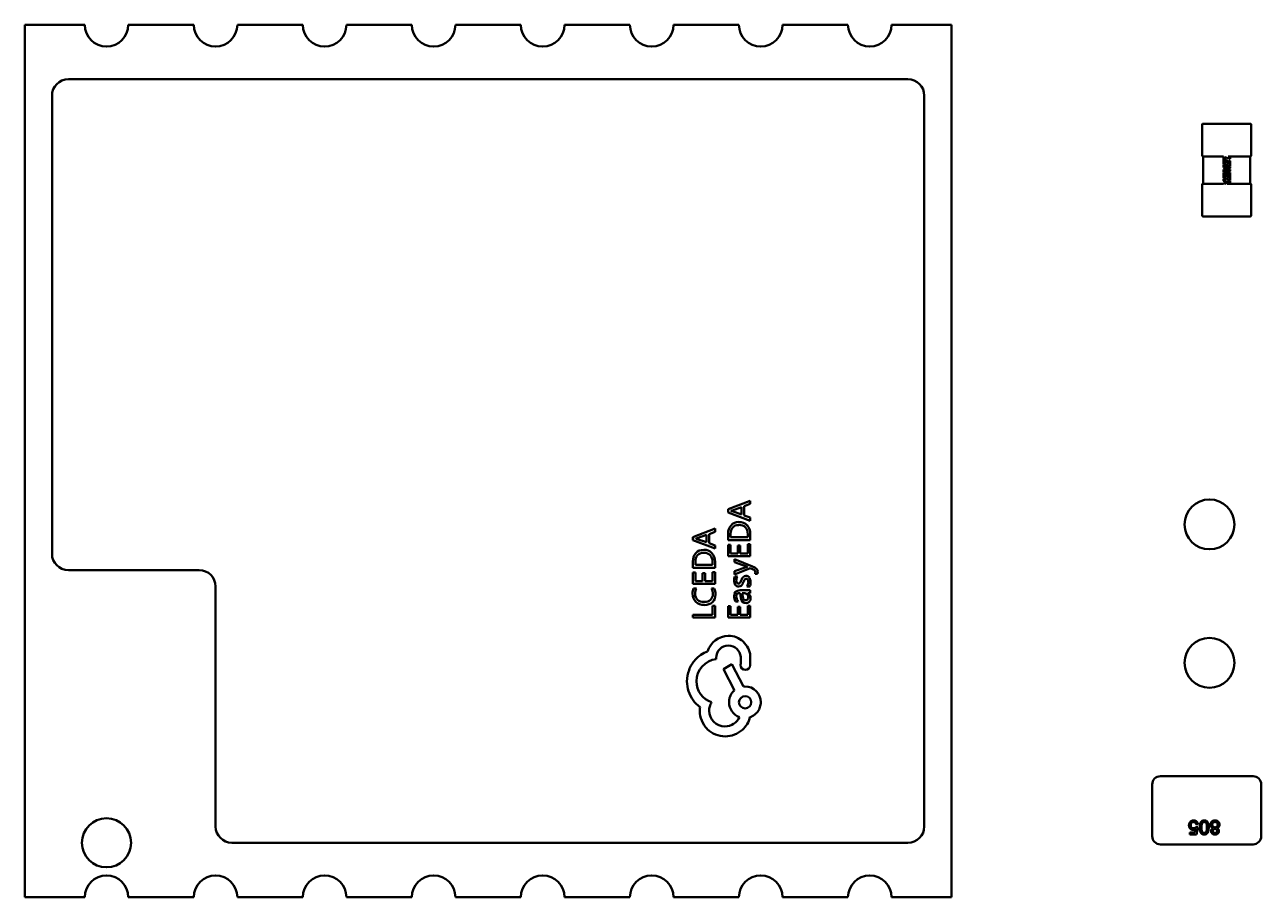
# Model space of a CAD drawing. Header units: millimetres. Extents: x -106 to 841, y -50 to 594.
# Drawn here: x 235.08 to 257.77, y 319.43 to 335.43 of the extents above; entities that cross this region are included whole.
import ezdxf

# ---------------------------------------------------------------- set-up
doc = ezdxf.new("R2010")
doc.units = ezdxf.units.MM
doc.layers.add('Visible (ISO)', color=7, linetype='Continuous', lineweight=50)

msp = doc.modelspace()

# ---------------------------------------------------------------- linework, layer by layer
at = {"layer": 'Visible (ISO)'}
for p, q in [((235.985, 335.434), (235.085, 335.434)), ((235.085, 335.434), (235.085, 319.434)), ((236.185, 335.434), (235.985, 335.434)), ((237.185, 335.434), (236.985, 335.434)), ((237.985, 335.434), (237.185, 335.434)), ((238.185, 335.434), (237.985, 335.434)), ((239.185, 335.434), (238.985, 335.434)), ((239.985, 335.434), (239.185, 335.434)), ((240.185, 335.434), (239.985, 335.434)), ((241.185, 335.434), (240.985, 335.434)), ((241.985, 335.434), (241.185, 335.434)), ((242.185, 335.434), (241.985, 335.434)), ((243.185, 335.434), (242.985, 335.434)), ((243.985, 335.434), (243.185, 335.434)), ((244.185, 335.434), (243.985, 335.434)), ((245.185, 335.434), (244.985, 335.434)), ((245.985, 335.434), (245.185, 335.434)), ((246.185, 335.434), (245.985, 335.434)), ((247.185, 335.434), (246.985, 335.434)), ((247.985, 335.434), (247.185, 335.434)), ((248.185, 335.434), (247.985, 335.434)), ((249.185, 335.434), (248.985, 335.434)), ((249.985, 335.434), (249.185, 335.434)), ((250.185, 335.434), (249.985, 335.434)), ((251.185, 335.434), (250.985, 335.434)), ((252.085, 335.434), (251.185, 335.434)), ((252.085, 319.434), (252.085, 335.434)), ((235.885, 334.434), (251.285, 334.434)), ((235.585, 325.734), (235.585, 334.134)), ((251.585, 334.134), (251.585, 320.734)), ((256.68, 333.038), (256.68, 333.601)), ((256.699, 333.62), (257.562, 333.62)), ((257.58, 333.601), (257.58, 333.038)), ((256.699, 332.52), (256.699, 333.02)), ((256.699, 333.02), (256.718, 333.02)), ((256.718, 333.02), (257.076, 333.02)), ((257.076, 333.02), (257.076, 332.885)), ((257.099, 332.967), (257.099, 333.004)), ((257.099, 333.004), (257.196, 332.976)), ((257.099, 332.912), (257.099, 332.967)), ((257.196, 333.01), (257.161, 333.02)), ((257.164, 333.02), (257.543, 333.02)), ((257.196, 332.976), (257.196, 333.01)), ((257.543, 333.02), (257.562, 333.02)), ((257.562, 333.02), (257.562, 332.52)), ((257.076, 332.885), (257.196, 332.85)), ((257.076, 332.87), (257.076, 332.817)), ((257.196, 332.836), (257.076, 332.87)), ((257.076, 332.817), (257.162, 332.775)), ((257.162, 332.775), (257.076, 332.779)), ((257.076, 332.779), (257.076, 332.728)), ((257.196, 332.779), (257.088, 332.836)), ((257.088, 332.836), (257.196, 332.805)), ((257.196, 332.722), (257.089, 332.753)), ((257.089, 332.753), (257.196, 332.747)), ((257.121, 332.906), (257.099, 332.912)), ((257.143, 332.951), (257.121, 332.957)), ((257.121, 332.957), (257.121, 332.906)), ((257.143, 332.899), (257.143, 332.951)), ((257.173, 332.891), (257.143, 332.899)), ((257.196, 332.941), (257.173, 332.947)), ((257.173, 332.947), (257.173, 332.891)), ((257.196, 332.85), (257.196, 332.941)), ((257.196, 332.805), (257.196, 332.836)), ((257.196, 332.747), (257.196, 332.779)), ((256.699, 332.52), (256.718, 332.52)), ((256.718, 332.52), (257.076, 332.52)), ((257.076, 332.728), (257.173, 332.7)), ((257.099, 332.71), (257.076, 332.716)), ((257.076, 332.716), (257.076, 332.627)), ((257.076, 332.627), (257.196, 332.593)), ((257.131, 332.552), (257.076, 332.608)), ((257.076, 332.608), (257.076, 332.569)), ((257.076, 332.569), (257.126, 332.519)), ((257.123, 332.519), (257.076, 332.532)), ((257.076, 332.532), (257.076, 332.519)), ((257.099, 332.655), (257.099, 332.71)), ((257.121, 332.648), (257.099, 332.655)), ((257.12, 332.52), (257.125, 332.52)), ((257.143, 332.694), (257.121, 332.7)), ((257.121, 332.7), (257.121, 332.648)), ((257.196, 332.579), (257.131, 332.552)), ((257.137, 332.519), (257.196, 332.543)), ((257.138, 332.52), (257.543, 332.52)), ((257.143, 332.642), (257.143, 332.694)), ((257.173, 332.633), (257.143, 332.642)), ((257.173, 332.7), (257.173, 332.633)), ((257.196, 332.593), (257.196, 332.722)), ((257.196, 332.543), (257.196, 332.579)), ((257.543, 332.52), (257.562, 332.52)), ((256.68, 331.938), (256.68, 332.501)), ((257.58, 332.501), (257.58, 331.938)), ((257.562, 331.92), (256.699, 331.92)), ((248.393, 326.704), (247.986, 326.549)), ((248.281, 326.605), (248.393, 326.646)), ((248.393, 326.646), (248.393, 326.704)), ((247.986, 326.549), (247.986, 326.493)), ((247.986, 326.493), (248.393, 326.338)), ((248.038, 326.521), (248.038, 326.52)), ((248.235, 326.589), (248.066, 326.527)), ((248.066, 326.513), (248.235, 326.452)), ((248.235, 326.452), (248.235, 326.589)), ((248.281, 326.435), (248.281, 326.605)), ((248.393, 326.396), (248.281, 326.435)), ((248.393, 326.338), (248.393, 326.396)), ((247.747, 326.195), (247.34, 326.04)), ((247.747, 326.137), (247.747, 326.195)), ((247.34, 326.04), (247.34, 325.984)), ((247.34, 325.984), (247.747, 325.829)), ((247.392, 326.011), (247.392, 326.01)), ((247.59, 326.079), (247.421, 326.018)), ((247.421, 326.003), (247.59, 325.943)), ((247.59, 325.943), (247.59, 326.079)), ((247.636, 326.095), (247.747, 326.137)), ((247.636, 325.926), (247.636, 326.095)), ((247.986, 326.101), (247.986, 325.985)), ((247.986, 325.985), (248.393, 325.985)), ((248.033, 326.099), (248.033, 326.037)), ((248.033, 326.037), (248.346, 326.037)), ((248.346, 326.037), (248.346, 326.096)), ((248.393, 325.985), (248.393, 326.096)), ((247.747, 325.887), (247.636, 325.926)), ((247.747, 325.829), (247.747, 325.887)), ((248.033, 325.898), (247.986, 325.898)), ((247.986, 325.898), (247.986, 325.689)), ((248.033, 325.741), (248.033, 325.898)), ((248.163, 325.741), (248.033, 325.741)), ((248.209, 325.887), (248.163, 325.887)), ((248.163, 325.887), (248.163, 325.741)), ((248.209, 325.741), (248.209, 325.887)), ((248.346, 325.741), (248.209, 325.741)), ((248.393, 325.908), (248.346, 325.908)), ((248.346, 325.908), (248.346, 325.741)), ((248.393, 325.689), (248.393, 325.908)), ((247.34, 325.591), (247.34, 325.475)), ((247.34, 325.475), (247.747, 325.475)), ((247.387, 325.589), (247.387, 325.528)), ((247.387, 325.528), (247.701, 325.528)), ((247.701, 325.528), (247.701, 325.587)), ((247.747, 325.475), (247.747, 325.587)), ((247.986, 325.689), (248.393, 325.689)), ((248.102, 325.634), (248.102, 325.581)), ((248.436, 325.502), (248.102, 325.634)), ((248.102, 325.581), (248.321, 325.502)), ((248.32, 325.488), (248.102, 325.412)), ((248.344, 325.494), (248.32, 325.488)), ((248.344, 325.496), (248.344, 325.494)), ((238.285, 325.434), (235.885, 325.434)), ((247.387, 325.389), (247.34, 325.389)), ((247.34, 325.389), (247.34, 325.18)), ((247.387, 325.232), (247.387, 325.389)), ((247.564, 325.378), (247.517, 325.378)), ((247.517, 325.378), (247.517, 325.232)), ((247.564, 325.232), (247.564, 325.378)), ((247.747, 325.398), (247.701, 325.398)), ((247.701, 325.398), (247.701, 325.232)), ((247.747, 325.18), (247.747, 325.398)), ((248.102, 325.355), (248.392, 325.469)), ((248.102, 325.412), (248.102, 325.355)), ((248.158, 325.315), (248.108, 325.315)), ((248.392, 325.469), (248.445, 325.447)), ((248.48, 325.366), (248.525, 325.366)), ((238.585, 320.734), (238.585, 325.134)), ((247.34, 325.18), (247.747, 325.18)), ((247.405, 325.098), (247.35, 325.098)), ((247.517, 325.232), (247.387, 325.232)), ((247.701, 325.232), (247.564, 325.232)), ((247.73, 325.098), (247.68, 325.098)), ((248.393, 325.063), (248.206, 325.063)), ((248.33, 325.132), (248.382, 325.132)), ((248.393, 325.012), (248.393, 325.063)), ((248.122, 324.858), (248.172, 324.858)), ((248.208, 325.012), (248.22, 324.926)), ((248.247, 325.012), (248.256, 324.944)), ((248.275, 325.012), (248.247, 325.012)), ((248.348, 325.011), (248.348, 325.012)), ((248.348, 325.012), (248.393, 325.012)), ((247.701, 324.615), (247.34, 324.615)), ((247.34, 324.615), (247.34, 324.562)), ((247.747, 324.777), (247.701, 324.777)), ((247.701, 324.777), (247.701, 324.615)), ((247.747, 324.562), (247.747, 324.777)), ((248.033, 324.772), (247.986, 324.772)), ((247.986, 324.772), (247.986, 324.562)), ((248.033, 324.615), (248.033, 324.772)), ((248.163, 324.615), (248.033, 324.615)), ((248.209, 324.76), (248.163, 324.76)), ((248.163, 324.76), (248.163, 324.615)), ((248.209, 324.615), (248.209, 324.76)), ((248.346, 324.615), (248.209, 324.615)), ((248.393, 324.781), (248.346, 324.781)), ((248.346, 324.781), (248.346, 324.615)), ((248.393, 324.562), (248.393, 324.781)), ((247.34, 324.562), (247.747, 324.562)), ((247.986, 324.562), (248.393, 324.562)), ((247.766, 323.801), (247.766, 323.824)), ((248.053, 323.706), (247.899, 323.616)), ((248.267, 323.301), (248.053, 323.706)), ((248.218, 323.842), (248.218, 323.712)), ((248.394, 323.689), (248.394, 323.859)), ((247.899, 323.616), (248.102, 323.229)), ((248.296, 323.301), (248.267, 323.301)), ((255.916, 321.654), (256.266, 321.654)), ((256.266, 321.654), (257.266, 321.654)), ((257.266, 321.654), (257.616, 321.654)), ((255.766, 320.554), (255.766, 321.504)), ((257.766, 321.504), (257.766, 320.554)), ((256.568, 320.723), (256.601, 320.719)), ((256.604, 320.772), (256.571, 320.769)), ((256.601, 320.719), (256.575, 320.588)), ((256.453, 320.621), (256.548, 320.621)), ((256.453, 320.588), (256.453, 320.621)), ((256.575, 320.588), (256.453, 320.588)), ((256.548, 320.621), (256.561, 320.687)), ((251.285, 320.434), (238.885, 320.434)), ((256.266, 320.404), (255.916, 320.404)), ((257.266, 320.404), (256.266, 320.404)), ((257.616, 320.404), (257.266, 320.404)), ((235.085, 319.434), (235.985, 319.434)), ((235.985, 319.434), (236.185, 319.434)), ((236.985, 319.434), (237.185, 319.434)), ((237.185, 319.434), (237.985, 319.434)), ((237.985, 319.434), (238.185, 319.434)), ((238.985, 319.434), (239.185, 319.434)), ((239.185, 319.434), (239.985, 319.434)), ((239.985, 319.434), (240.185, 319.434)), ((240.985, 319.434), (241.185, 319.434)), ((241.185, 319.434), (241.985, 319.434)), ((241.985, 319.434), (242.185, 319.434)), ((242.985, 319.434), (243.185, 319.434)), ((243.185, 319.434), (243.985, 319.434)), ((243.985, 319.434), (244.185, 319.434)), ((244.985, 319.434), (245.185, 319.434)), ((245.185, 319.434), (245.985, 319.434)), ((245.985, 319.434), (246.185, 319.434)), ((246.985, 319.434), (247.185, 319.434)), ((247.185, 319.434), (247.985, 319.434)), ((247.985, 319.434), (248.185, 319.434)), ((248.985, 319.434), (249.185, 319.434)), ((249.185, 319.434), (249.985, 319.434)), ((249.985, 319.434), (250.185, 319.434)), ((250.985, 319.434), (251.185, 319.434)), ((251.185, 319.434), (252.085, 319.434))]:
    msp.add_line(p, q, dxfattribs=at)
for centre, radius in [((256.816, 326.272), 0.457), ((256.816, 323.732), 0.457), ((236.585, 320.434), 0.45)]:
    msp.add_circle(centre, radius, dxfattribs=at)
for centre, radius, start, end in [((236.585, 335.434), 0.4, 180, 0), ((238.585, 335.434), 0.4, 180, 0), ((240.585, 335.434), 0.4, 180, 0), ((242.585, 335.434), 0.4, 180, 0), ((244.585, 335.434), 0.4, 180, 0), ((246.585, 335.434), 0.4, 180, 0), ((248.585, 335.434), 0.4, 180, 0), ((250.585, 335.434), 0.4, 180, 0), ((235.885, 334.134), 0.3, 90, 180), ((251.285, 334.134), 0.3, 0, 90), ((256.699, 333.601), 0.0187, 90, 180), ((257.562, 333.601), 0.0187, 0, 90), ((256.699, 333.038), 0.0187, 180, 270), ((257.562, 333.038), 0.0187, 270, 0), ((256.699, 332.501), 0.0187, 90, 180), ((257.562, 332.501), 0.0187, 0, 90), ((256.699, 331.938), 0.0187, 180, 270), ((257.562, 331.938), 0.0187, 270, 0), ((235.885, 325.734), 0.3, 180, 270), ((238.285, 325.134), 0.3, 0, 90), ((255.916, 321.504), 0.15, 90, 180), ((257.616, 321.504), 0.15, 0, 90), ((238.885, 320.734), 0.3, 180, 270), ((251.285, 320.734), 0.3, 270, 0), ((255.916, 320.554), 0.15, 180, 270), ((257.616, 320.554), 0.15, 270, 0), ((236.585, 319.434), 0.4, 0, 180), ((238.585, 319.434), 0.4, 0, 180), ((240.585, 319.434), 0.4, 0, 180), ((242.585, 319.434), 0.4, 0, 180), ((244.585, 319.434), 0.4, 0, 180), ((246.585, 319.434), 0.4, 0, 180), ((248.585, 319.434), 0.4, 0, 180), ((250.585, 319.434), 0.4, 0, 180)]:
    msp.add_arc(centre, radius, start, end, dxfattribs=at)
for centre, major_axis, ratio, start_param, end_param in [((274.414, 306.577), (26.35, -19.631), 0.066126, 3.136953, 3.190818), ((255.054, 318.075), (-6.971, 8.153), 0.103718, 6.194741, 6.299185), ((220.383, 280.48), (27.912, 45.807), 0.058151, 6.266862, 6.318605), ((237.896, 313.09), (10.395, 13.139), 0.088029, 6.271455, 6.352716), ((232.512, 313.405), (15.8, 12.802), 0.081091, 6.217575, 6.290791), ((212.911, 304.04), (35.448, 22.184), 0.069256, 6.239872, 6.296552), ((273.769, 306.067), (26.35, -19.631), 0.066126, 3.136953, 3.190818), ((254.409, 317.566), (-6.971, 8.153), 0.103718, 6.194741, 6.299185), ((219.738, 279.971), (27.912, 45.807), 0.058151, 6.266862, 6.318605), ((237.251, 312.58), (10.395, 13.139), 0.088029, 6.271455, 6.352716), ((231.866, 312.896), (15.8, 12.802), 0.081091, 6.217575, 6.290791), ((212.266, 303.531), (35.448, 22.184), 0.069256, 6.239872, 6.296552), ((248.292, 324.491), (-0.005, 0.83), 0.172865, 0.150241, 0.427799), ((250.643, 320.976), (-2.365, 4.344), 0.115, 6.220642, 6.309192), ((248.195, 324.649), (0.107, 0.62), 0.092739, 0.158987, 0.458158), ((246.688, 322.168), (1.662, 3.153), 0.138063, 6.211748, 6.35583), ((236.989, 307.893), (11.349, 17.378), 0.038112, 6.224894, 6.30807), ((245.505, 322.825), (2.865, 2.478), 0.165872, 6.140655, 6.267037), ((248.441, 325.486), (-0.063, 0.147), 0.416627, 3.605484, 3.914095), ((249.303, 322.717), (-1.918, 2.427), 0.183486, 0.098091, 0.22818), ((243.997, 322.947), (-3.685, -2.148), 0.20241, 3.024148, 3.145399), ((248.293, 325.484), (0.131, 0.296), 0.308323, 2.953667, 3.27707), ((247.479, 326.442), (-0.739, 1.299), 0.212187, 3.021435, 3.170188), ((248.736, 328.107), (0.541, 2.915), 0.038733, 3.205675, 3.341922), ((248.259, 326.736), (0.049, 1.595), 0.112393, 3.231673, 3.439607), ((239.805, 330.512), (8.57, -5.391), 0.118939, 0.011679, 0.074684), ((235.479, 342.388), (-12.199, 17.559), 0.091427, 3.07816, 3.155207), ((236.037, 331.589), (-11.652, 6.669), 0.097346, 3.111542, 3.197252), ((268.282, 308.343), (-20.133, 16.649), 0.041306, 6.233277, 6.317329), ((249.061, 325.887), (0.783, 0.995), 0.179873, 3.117946, 3.28212), ((246.434, 323.999), (1.916, 0.971), 0.178116, 6.193132, 6.3503), ((246.828, 326.028), (1.519, -1.128), 0.157797, 6.268864, 6.399838), ((241.053, 320.895), (7.335, 4.078), 0.103328, 6.225803, 6.3446), ((238.784, 332.04), (9.598, -7.179), 0.081663, 6.275199, 6.344189), ((247.987, 323.828), (0.388, 0.118), 0.988956, 0.525582, 1.2729), ((247.903, 323.796), (0.473, 0.151), 0.895466, 6.08302, 6.754291), ((247.709, 323.399), (0.229, 0.54), 0.837988, 0.664941, 1.170004), ((248.23, 323.48), (0.986, 0.207), 0.759986, 2.983563, 3.463545), ((248.004, 322.872), (0.522, 0.142), 0.926516, 2.894555, 3.629146), ((246.463, 323.744), (1.871, -1.135), 0.458145, 6.150337, 6.420277), ((247.935, 322.841), (0.463, 0.025), 0.986122, 3.865476, 4.657271), ((247.949, 322.828), (0.4, 0.219), 0.961885, 4.194335, 4.952705)]:
    msp.add_ellipse(centre, major_axis=major_axis, ratio=ratio, start_param=start_param, end_param=end_param, dxfattribs=at)
for points in [[(248.066, 326.527), (248.061, 326.525), (248.051, 326.523), (248.038, 326.521)], [(248.038, 326.52), (248.05, 326.518), (248.06, 326.515), (248.066, 326.513)], [(248.04, 326.254), (248.004, 326.214), (247.986, 326.162), (247.986, 326.101)], [(248.184, 326.316), (248.124, 326.316), (248.076, 326.295), (248.04, 326.254)], [(247.421, 326.018), (247.415, 326.016), (247.406, 326.014), (247.392, 326.011)], [(247.392, 326.01), (247.405, 326.008), (247.414, 326.006), (247.421, 326.003)], [(247.394, 325.745), (247.358, 325.704), (247.34, 325.653), (247.34, 325.591)], [(247.539, 325.806), (247.478, 325.806), (247.43, 325.786), (247.394, 325.745)], [(248.321, 325.502), (248.331, 325.499), (248.339, 325.497), (248.344, 325.496)], [(248.529, 325.399), (248.529, 325.443), (248.498, 325.478), (248.436, 325.502)], [(248.108, 325.315), (248.1, 325.294), (248.095, 325.271), (248.095, 325.246)], [(248.137, 325.241), (248.137, 325.268), (248.144, 325.293), (248.158, 325.315)], [(248.291, 325.263), (248.298, 325.272), (248.307, 325.276), (248.318, 325.276)], [(248.445, 325.447), (248.472, 325.435), (248.486, 325.418), (248.486, 325.395)], [(248.486, 325.395), (248.486, 325.385), (248.484, 325.376), (248.48, 325.366)], [(247.381, 325.002), (247.381, 325.037), (247.389, 325.069), (247.405, 325.098)], [(247.754, 324.986), (247.754, 325.031), (247.746, 325.068), (247.73, 325.098)], [(248.095, 325.246), (248.095, 325.214), (248.103, 325.187), (248.118, 325.165)], [(248.206, 325.063), (248.132, 325.063), (248.095, 325.028), (248.095, 324.958)], [(248.118, 325.165), (248.134, 325.144), (248.155, 325.133), (248.18, 325.133)], [(248.148, 325.201), (248.14, 325.211), (248.137, 325.224), (248.137, 325.241)], [(248.203, 325.196), (248.196, 325.189), (248.187, 325.185), (248.176, 325.185)], [(248.358, 325.216), (248.358, 325.186), (248.348, 325.158), (248.33, 325.132)], [(247.334, 325.002), (247.334, 324.941), (247.354, 324.892), (247.394, 324.852)], [(247.426, 324.891), (247.396, 324.92), (247.381, 324.957), (247.381, 325.002)], [(247.394, 324.852), (247.433, 324.813), (247.486, 324.794), (247.552, 324.794)], [(247.548, 324.849), (247.497, 324.849), (247.457, 324.863), (247.426, 324.891)], [(247.664, 324.889), (247.636, 324.862), (247.597, 324.849), (247.548, 324.849)], [(247.699, 324.846), (247.736, 324.881), (247.754, 324.927), (247.754, 324.986)], [(248.095, 324.958), (248.095, 324.921), (248.104, 324.887), (248.122, 324.858)], [(248.172, 324.858), (248.149, 324.887), (248.137, 324.919), (248.137, 324.954)], [(248.22, 324.926), (248.229, 324.862), (248.26, 324.83), (248.315, 324.83)], [(248.256, 324.944), (248.259, 324.921), (248.265, 324.904), (248.274, 324.895)], [(248.334, 324.991), (248.318, 325.005), (248.299, 325.012), (248.275, 325.012)], [(248.311, 324.882), (248.325, 324.882), (248.336, 324.887), (248.344, 324.896)], [(248.315, 324.83), (248.341, 324.83), (248.361, 324.838), (248.377, 324.855)], [(247.989, 324.229), (247.816, 324.226), (247.662, 324.108), (247.61, 323.943)], [(247.766, 323.824), (247.766, 323.949), (247.868, 324.05), (247.992, 324.05)], [(247.992, 324.05), (248.111, 324.05), (248.209, 323.96), (248.218, 323.842)], [(247.405, 323.396), (247.405, 323.605), (247.564, 323.778), (247.766, 323.801)], [(248.218, 323.712), (248.218, 323.706), (248.215, 323.7), (248.215, 323.694)], [(248.215, 323.694), (248.215, 323.645), (248.255, 323.605), (248.304, 323.605)], [(248.304, 323.605), (248.351, 323.605), (248.391, 323.642), (248.394, 323.689)], [(247.683, 323.009), (247.521, 323.064), (247.405, 323.214), (247.405, 323.396)], [(248.585, 323.012), (248.585, 323.171), (248.455, 323.301), (248.296, 323.301)], [(247.344, 323.047), (247.379, 322.997), (247.422, 322.957), (247.471, 322.919)], [(248.004, 323.012), (248.004, 322.887), (248.084, 322.78), (248.194, 322.74)], [(247.471, 322.919), (247.469, 322.896), (247.466, 322.876), (247.466, 322.853)], [(247.928, 322.566), (247.769, 322.566), (247.639, 322.697), (247.639, 322.856)], [(248.194, 322.74), (248.148, 322.639), (248.047, 322.566), (247.928, 322.566)]]:
    msp.add_open_spline(points, degree=3, dxfattribs=at)
for points, knots in [([(247.382, 323.787), (247.334, 323.732), (247.296, 323.669), (247.245, 323.535), (247.231, 323.465), (247.231, 323.394)], [-0.04315559, -0.04315559, -0.04315559, -0.04315559, -0.02136061, -0.02136061, 0, 0, 0, 0]), ([(248.102, 323.229), (248.086, 323.216), (248.073, 323.201), (248.048, 323.168), (248.038, 323.15), (248.021, 323.113), (248.014, 323.094), (248.006, 323.054), (248.004, 323.033), (248.004, 323.012)], [-0.02461477, -0.02461477, -0.02461477, -0.02461477, -0.01851923, -0.01851923, -0.01237653, -0.01237653, -0.00628907, -0.00628907, 0, 0, 0, 0]), ([(247.639, 322.856), (247.639, 322.882), (247.643, 322.909), (247.658, 322.96), (247.669, 322.986), (247.683, 323.009)], [-0.01600597, -0.01600597, -0.01600597, -0.01600597, -0.0080898, -0.0080898, 0, 0, 0, 0]), ([(248.411, 323.009), (248.411, 323.073), (248.359, 323.122), (248.298, 323.122), (248.235, 323.122), (248.186, 323.07), (248.186, 323.009)], [0, 0, 0, 0, 1, 1, 1, 2, 2, 2, 2]), ([(248.186, 323.009), (248.186, 322.948), (248.235, 322.896), (248.362, 322.896), (248.411, 322.948), (248.411, 323.009)], [2, 2, 2, 2, 3, 3, 4, 4, 4, 4]), ([(248.388, 322.737), (248.417, 322.746), (248.444, 322.76), (248.492, 322.796), (248.513, 322.817), (248.548, 322.866), (248.561, 322.893), (248.58, 322.95), (248.585, 322.981), (248.585, 323.012)], [-0.03624865, -0.03624865, -0.03624865, -0.03624865, -0.02717459, -0.02717459, -0.01821182, -0.01821182, -0.00926354, -0.00926354, 0, 0, 0, 0]), ([(256.44, 320.753), (256.44, 320.756), (256.44, 320.762), (256.441, 320.77), (256.442, 320.778), (256.444, 320.786), (256.447, 320.793), (256.451, 320.8), (256.455, 320.807), (256.458, 320.811), (256.459, 320.813)], [0, 0, 0, 0, 0.132462, 0.26165, 0.387547, 0.510782, 0.632675, 0.75466, 0.876523, 1, 1, 1, 1]), ([(256.515, 320.67), (256.513, 320.67), (256.507, 320.67), (256.5, 320.671), (256.493, 320.673), (256.486, 320.676), (256.479, 320.679), (256.473, 320.683), (256.467, 320.688), (256.461, 320.693), (256.456, 320.699), (256.452, 320.706), (256.448, 320.713), (256.445, 320.72), (256.443, 320.728), (256.441, 320.736), (256.44, 320.744), (256.44, 320.75), (256.44, 320.753)], [0, 0, 0, 0, 0.061997, 0.122088, 0.181375, 0.239508, 0.297836, 0.35688, 0.417282, 0.47964, 0.5425, 0.604962, 0.666991, 0.730216, 0.794173, 0.860458, 0.928578, 1, 1, 1, 1]), ([(256.459, 320.813), (256.461, 320.816), (256.465, 320.821), (256.472, 320.827), (256.48, 320.833), (256.488, 320.837), (256.496, 320.84), (256.505, 320.843), (256.515, 320.844), (256.521, 320.845), (256.525, 320.845)], [0, 0, 0, 0, 0.127893, 0.251579, 0.372793, 0.492778, 0.61359, 0.737809, 0.86618, 1, 1, 1, 1]), ([(256.524, 320.815), (256.522, 320.815), (256.519, 320.815), (256.513, 320.814), (256.508, 320.813), (256.503, 320.811), (256.498, 320.809), (256.494, 320.806), (256.49, 320.803), (256.486, 320.799), (256.483, 320.794), (256.48, 320.79), (256.478, 320.785), (256.476, 320.78), (256.475, 320.774), (256.473, 320.768), (256.473, 320.762), (256.473, 320.757), (256.473, 320.755)], [0, 0, 0, 0, 0.065801, 0.128677, 0.188676, 0.247598, 0.304849, 0.361786, 0.419523, 0.478682, 0.53877, 0.598799, 0.660184, 0.722952, 0.787993, 0.855404, 0.926153, 1, 1, 1, 1]), ([(256.473, 320.755), (256.473, 320.753), (256.473, 320.749), (256.473, 320.743), (256.474, 320.737), (256.476, 320.732), (256.478, 320.727), (256.48, 320.723), (256.483, 320.718), (256.486, 320.715), (256.489, 320.711), (256.493, 320.708), (256.497, 320.705), (256.502, 320.703), (256.507, 320.702), (256.512, 320.701), (256.518, 320.7), (256.522, 320.7), (256.524, 320.7)], [0, 0, 0, 0, 0.072866, 0.141887, 0.207453, 0.270438, 0.331641, 0.390108, 0.448069, 0.505503, 0.562488, 0.619084, 0.676416, 0.735452, 0.796241, 0.860406, 0.928305, 1, 1, 1, 1]), ([(256.571, 320.769), (256.571, 320.771), (256.57, 320.774), (256.569, 320.78), (256.568, 320.784), (256.566, 320.789), (256.564, 320.793), (256.562, 320.797), (256.559, 320.8), (256.556, 320.803), (256.553, 320.806), (256.55, 320.808), (256.546, 320.81), (256.542, 320.812), (256.538, 320.813), (256.534, 320.814), (256.529, 320.815), (256.526, 320.815), (256.524, 320.815)], [0, 0, 0, 0, 0.077361, 0.15048, 0.219977, 0.286681, 0.349678, 0.41068, 0.469427, 0.526756, 0.583142, 0.638824, 0.695263, 0.752696, 0.810849, 0.871356, 0.934436, 1, 1, 1, 1]), ([(256.524, 320.7), (256.527, 320.7), (256.532, 320.7), (256.539, 320.701), (256.545, 320.703), (256.551, 320.706), (256.556, 320.709), (256.561, 320.713), (256.565, 320.718), (256.567, 320.721), (256.568, 320.723)], [0, 0, 0, 0, 0.14786, 0.283561, 0.412369, 0.534236, 0.652692, 0.768663, 0.883652, 1, 1, 1, 1]), ([(256.525, 320.845), (256.527, 320.845), (256.533, 320.844), (256.541, 320.843), (256.548, 320.842), (256.555, 320.84), (256.562, 320.837), (256.568, 320.834), (256.574, 320.83), (256.58, 320.825), (256.585, 320.82), (256.59, 320.814), (256.594, 320.808), (256.597, 320.802), (256.6, 320.795), (256.602, 320.788), (256.603, 320.78), (256.604, 320.775), (256.604, 320.772)], [0, 0, 0, 0, 0.069298, 0.135561, 0.199671, 0.261716, 0.322662, 0.382907, 0.443032, 0.503501, 0.563724, 0.62398, 0.683629, 0.743848, 0.805192, 0.867649, 0.932778, 1, 1, 1, 1]), ([(256.637, 320.715), (256.637, 320.718), (256.637, 320.725), (256.638, 320.736), (256.639, 320.746), (256.639, 320.755), (256.641, 320.764), (256.642, 320.772), (256.644, 320.78), (256.646, 320.788), (256.649, 320.795), (256.651, 320.801), (256.654, 320.807), (256.658, 320.813), (256.661, 320.818), (256.665, 320.822), (256.669, 320.827), (256.674, 320.83), (256.678, 320.834), (256.683, 320.837), (256.689, 320.839), (256.694, 320.841), (256.7, 320.843), (256.706, 320.844), (256.713, 320.844), (256.717, 320.845), (256.72, 320.845)], [0, 0, 0, 0, 0.062874, 0.122837, 0.179657, 0.23396, 0.285595, 0.334513, 0.380905, 0.424895, 0.466529, 0.506488, 0.545032, 0.581831, 0.617448, 0.652067, 0.68588, 0.719175, 0.752182, 0.78524, 0.818656, 0.852548, 0.887626, 0.923635, 0.961022, 1, 1, 1, 1]), ([(256.72, 320.584), (256.716, 320.585), (256.71, 320.585), (256.7, 320.586), (256.691, 320.589), (256.683, 320.593), (256.675, 320.597), (256.669, 320.603), (256.663, 320.609), (256.658, 320.617), (256.653, 320.625), (256.649, 320.634), (256.646, 320.644), (256.643, 320.653), (256.642, 320.66), (256.64, 320.667), (256.639, 320.673), (256.639, 320.681), (256.638, 320.689), (256.638, 320.697), (256.637, 320.706), (256.637, 320.712), (256.637, 320.715)], [0, 0, 0, 0, 0.056724, 0.111437, 0.164368, 0.216435, 0.267641, 0.31736, 0.367473, 0.41821, 0.471404, 0.527966, 0.588061, 0.652134, 0.686345, 0.723264, 0.76261, 0.804739, 0.84943, 0.896711, 0.94689, 1, 1, 1, 1]), ([(256.72, 320.815), (256.718, 320.815), (256.715, 320.815), (256.71, 320.814), (256.705, 320.812), (256.7, 320.81), (256.696, 320.807), (256.692, 320.804), (256.688, 320.8), (256.684, 320.796), (256.681, 320.79), (256.678, 320.783), (256.676, 320.775), (256.674, 320.765), (256.672, 320.755), (256.671, 320.742), (256.67, 320.729), (256.67, 320.719), (256.67, 320.715)], [0, 0, 0, 0, 0.040782, 0.08087, 0.120268, 0.160187, 0.20046, 0.242265, 0.286459, 0.332952, 0.384431, 0.443389, 0.511681, 0.58902, 0.676245, 0.773705, 0.881568, 1, 1, 1, 1]), ([(256.67, 320.715), (256.67, 320.71), (256.67, 320.7), (256.671, 320.687), (256.672, 320.675), (256.673, 320.664), (256.675, 320.655), (256.678, 320.647), (256.681, 320.64), (256.684, 320.634), (256.688, 320.629), (256.691, 320.625), (256.695, 320.622), (256.7, 320.619), (256.705, 320.617), (256.709, 320.615), (256.715, 320.614), (256.718, 320.614), (256.72, 320.614)], [0, 0, 0, 0, 0.115629, 0.221541, 0.317048, 0.403151, 0.480181, 0.547649, 0.607036, 0.658652, 0.705723, 0.749804, 0.792587, 0.833874, 0.874768, 0.915223, 0.956881, 1, 1, 1, 1]), ([(256.72, 320.845), (256.723, 320.844), (256.728, 320.844), (256.737, 320.843), (256.745, 320.841), (256.752, 320.839), (256.759, 320.835), (256.766, 320.831), (256.772, 320.826), (256.775, 320.822), (256.777, 320.82)], [0, 0, 0, 0, 0.137903, 0.268873, 0.395178, 0.517089, 0.636743, 0.756222, 0.876628, 1, 1, 1, 1]), ([(256.769, 320.715), (256.769, 320.719), (256.769, 320.729), (256.768, 320.742), (256.767, 320.755), (256.766, 320.765), (256.764, 320.775), (256.761, 320.783), (256.758, 320.79), (256.755, 320.796), (256.751, 320.8), (256.747, 320.804), (256.743, 320.807), (256.739, 320.81), (256.734, 320.812), (256.73, 320.814), (256.725, 320.815), (256.721, 320.815), (256.72, 320.815)], [0, 0, 0, 0, 0.118406, 0.226654, 0.324092, 0.411705, 0.489026, 0.556909, 0.616233, 0.667349, 0.713512, 0.757697, 0.799493, 0.839976, 0.879886, 0.919149, 0.959227, 1, 1, 1, 1]), ([(256.802, 320.715), (256.802, 320.711), (256.802, 320.704), (256.801, 320.693), (256.801, 320.683), (256.8, 320.674), (256.798, 320.665), (256.797, 320.656), (256.795, 320.649), (256.793, 320.641), (256.79, 320.634), (256.788, 320.628), (256.785, 320.622), (256.781, 320.616), (256.778, 320.611), (256.774, 320.606), (256.77, 320.602), (256.765, 320.599), (256.761, 320.595), (256.756, 320.592), (256.75, 320.59), (256.745, 320.588), (256.739, 320.586), (256.733, 320.585), (256.726, 320.585), (256.722, 320.584), (256.72, 320.584)], [0, 0, 0, 0, 0.063114, 0.123615, 0.180974, 0.235261, 0.287101, 0.336031, 0.382382, 0.426334, 0.468211, 0.50825, 0.546628, 0.58365, 0.618994, 0.653583, 0.687156, 0.720422, 0.75323, 0.78626, 0.819504, 0.853545, 0.888308, 0.923996, 0.96135, 1, 1, 1, 1]), ([(256.754, 320.632), (256.755, 320.634), (256.758, 320.638), (256.761, 320.646), (256.763, 320.654), (256.765, 320.664), (256.767, 320.675), (256.768, 320.687), (256.769, 320.7), (256.769, 320.71), (256.769, 320.715)], [0, 0, 0, 0, 0.083888, 0.177154, 0.282514, 0.3994, 0.529491, 0.672802, 0.829536, 1, 1, 1, 1]), ([(256.777, 320.82), (256.779, 320.817), (256.783, 320.811), (256.788, 320.801), (256.793, 320.789), (256.796, 320.777), (256.799, 320.763), (256.801, 320.748), (256.802, 320.732), (256.802, 320.72), (256.802, 320.715)], [0, 0, 0, 0, 0.097421, 0.200886, 0.311172, 0.429798, 0.55774, 0.694715, 0.84213, 1, 1, 1, 1]), ([(256.835, 320.767), (256.835, 320.769), (256.835, 320.775), (256.836, 320.782), (256.838, 320.79), (256.84, 320.797), (256.844, 320.804), (256.848, 320.81), (256.852, 320.816), (256.857, 320.822), (256.863, 320.827), (256.87, 320.832), (256.877, 320.836), (256.884, 320.839), (256.892, 320.842), (256.9, 320.843), (256.908, 320.844), (256.914, 320.845), (256.917, 320.845)], [0, 0, 0, 0, 0.0636, 0.125297, 0.185569, 0.244698, 0.303717, 0.36292, 0.4233, 0.485177, 0.547083, 0.608525, 0.669965, 0.732299, 0.79565, 0.861055, 0.929122, 1, 1, 1, 1]), ([(256.883, 320.7), (256.881, 320.701), (256.877, 320.702), (256.872, 320.705), (256.867, 320.708), (256.862, 320.71), (256.858, 320.714), (256.854, 320.717), (256.85, 320.721), (256.847, 320.725), (256.844, 320.73), (256.842, 320.734), (256.84, 320.739), (256.838, 320.744), (256.836, 320.75), (256.836, 320.755), (256.835, 320.761), (256.835, 320.765), (256.835, 320.767)], [0, 0, 0, 0, 0.069013, 0.135236, 0.199611, 0.262419, 0.323723, 0.383765, 0.443773, 0.503795, 0.563823, 0.623484, 0.683469, 0.743591, 0.805727, 0.868616, 0.933278, 1, 1, 1, 1]), ([(256.917, 320.815), (256.915, 320.815), (256.911, 320.815), (256.906, 320.814), (256.901, 320.813), (256.896, 320.812), (256.892, 320.81), (256.888, 320.807), (256.884, 320.804), (256.881, 320.801), (256.878, 320.798), (256.875, 320.794), (256.873, 320.79), (256.871, 320.785), (256.87, 320.781), (256.869, 320.776), (256.868, 320.771), (256.868, 320.768), (256.868, 320.766)], [0, 0, 0, 0, 0.071837, 0.139558, 0.204923, 0.267827, 0.328547, 0.388755, 0.44803, 0.508601, 0.569321, 0.628512, 0.687493, 0.747078, 0.807703, 0.86971, 0.933428, 1, 1, 1, 1]), ([(256.868, 320.766), (256.868, 320.764), (256.868, 320.761), (256.869, 320.756), (256.87, 320.751), (256.871, 320.746), (256.873, 320.742), (256.875, 320.738), (256.878, 320.734), (256.881, 320.73), (256.885, 320.727), (256.889, 320.724), (256.893, 320.722), (256.897, 320.72), (256.902, 320.718), (256.907, 320.717), (256.912, 320.716), (256.916, 320.716), (256.918, 320.716)], [0, 0, 0, 0, 0.066616, 0.130424, 0.192671, 0.252969, 0.31288, 0.3722, 0.431927, 0.492422, 0.552771, 0.613262, 0.673556, 0.73432, 0.796858, 0.861769, 0.928863, 1, 1, 1, 1]), ([(256.917, 320.845), (256.92, 320.845), (256.926, 320.844), (256.935, 320.843), (256.943, 320.842), (256.951, 320.839), (256.958, 320.836), (256.965, 320.832), (256.971, 320.827), (256.977, 320.822), (256.982, 320.816), (256.987, 320.81), (256.991, 320.804), (256.994, 320.797), (256.996, 320.789), (256.998, 320.782), (256.999, 320.774), (256.999, 320.768), (256.999, 320.766)], [0, 0, 0, 0, 0.070442, 0.138089, 0.203178, 0.266139, 0.327929, 0.38919, 0.450254, 0.512347, 0.573843, 0.633933, 0.69346, 0.752479, 0.812386, 0.87307, 0.935184, 1, 1, 1, 1]), ([(256.967, 320.765), (256.967, 320.767), (256.966, 320.771), (256.965, 320.778), (256.964, 320.784), (256.962, 320.79), (256.958, 320.796), (256.954, 320.801), (256.949, 320.805), (256.943, 320.809), (256.937, 320.811), (256.93, 320.813), (256.924, 320.815), (256.919, 320.815), (256.917, 320.815)], [0, 0, 0, 0, 0.079823, 0.159857, 0.239733, 0.321365, 0.402584, 0.483266, 0.566017, 0.653071, 0.741856, 0.828591, 0.914281, 1, 1, 1, 1]), ([(256.918, 320.716), (256.92, 320.716), (256.923, 320.716), (256.929, 320.717), (256.934, 320.718), (256.938, 320.72), (256.943, 320.722), (256.947, 320.724), (256.95, 320.727), (256.954, 320.73), (256.957, 320.734), (256.959, 320.738), (256.962, 320.742), (256.963, 320.746), (256.965, 320.75), (256.966, 320.755), (256.966, 320.76), (256.967, 320.763), (256.967, 320.765)], [0, 0, 0, 0, 0.070952, 0.139089, 0.20356, 0.266424, 0.327517, 0.387861, 0.447899, 0.508819, 0.569482, 0.629036, 0.688378, 0.748068, 0.80863, 0.870231, 0.933683, 1, 1, 1, 1]), ([(256.999, 320.766), (256.999, 320.764), (256.999, 320.76), (256.999, 320.754), (256.998, 320.748), (256.996, 320.743), (256.995, 320.737), (256.992, 320.733), (256.99, 320.728), (256.987, 320.724), (256.984, 320.719), (256.98, 320.716), (256.976, 320.712), (256.971, 320.709), (256.967, 320.707), (256.962, 320.704), (256.956, 320.702), (256.953, 320.701), (256.951, 320.7)], [0, 0, 0, 0, 0.069834, 0.137027, 0.201482, 0.26454, 0.325973, 0.386386, 0.445761, 0.505612, 0.565114, 0.62475, 0.684179, 0.744219, 0.805179, 0.868395, 0.933204, 1, 1, 1, 1]), ([(256.561, 320.687), (256.559, 320.686), (256.556, 320.683), (256.55, 320.68), (256.544, 320.677), (256.539, 320.674), (256.533, 320.672), (256.527, 320.671), (256.521, 320.67), (256.517, 320.67), (256.515, 320.67)], [0, 0, 0, 0, 0.136729, 0.268515, 0.395529, 0.52, 0.640496, 0.761236, 0.880107, 1, 1, 1, 1]), ([(256.72, 320.614), (256.722, 320.614), (256.725, 320.614), (256.73, 320.615), (256.735, 320.616), (256.739, 320.618), (256.743, 320.621), (256.747, 320.624), (256.751, 320.628), (256.753, 320.63), (256.754, 320.632)], [0, 0, 0, 0, 0.127665, 0.251739, 0.372753, 0.492147, 0.61407, 0.737197, 0.865607, 1, 1, 1, 1]), ([(256.845, 320.65), (256.845, 320.653), (256.845, 320.658), (256.847, 320.666), (256.85, 320.674), (256.854, 320.681), (256.859, 320.687), (256.866, 320.692), (256.874, 320.697), (256.88, 320.699), (256.883, 320.7)], [0, 0, 0, 0, 0.124835, 0.244778, 0.360989, 0.477964, 0.596922, 0.721591, 0.855098, 1, 1, 1, 1]), ([(256.918, 320.584), (256.915, 320.585), (256.91, 320.585), (256.902, 320.586), (256.895, 320.587), (256.888, 320.589), (256.882, 320.592), (256.876, 320.595), (256.87, 320.599), (256.865, 320.603), (256.86, 320.608), (256.856, 320.614), (256.852, 320.619), (256.85, 320.625), (256.847, 320.631), (256.846, 320.637), (256.845, 320.643), (256.845, 320.648), (256.845, 320.65)], [0, 0, 0, 0, 0.073201, 0.142587, 0.209625, 0.274883, 0.337931, 0.400462, 0.462501, 0.525005, 0.586689, 0.646813, 0.705215, 0.762881, 0.820728, 0.879295, 0.938511, 1, 1, 1, 1]), ([(256.917, 320.687), (256.915, 320.687), (256.912, 320.686), (256.908, 320.686), (256.904, 320.685), (256.9, 320.684), (256.897, 320.683), (256.893, 320.681), (256.89, 320.679), (256.887, 320.676), (256.883, 320.671), (256.88, 320.665), (256.878, 320.658), (256.878, 320.653), (256.878, 320.651)], [0, 0, 0, 0, 0.076843, 0.149839, 0.218379, 0.284997, 0.347658, 0.409847, 0.469936, 0.53042, 0.648752, 0.763775, 0.878749, 1, 1, 1, 1]), ([(256.878, 320.651), (256.878, 320.648), (256.878, 320.644), (256.88, 320.637), (256.883, 320.63), (256.887, 320.626), (256.891, 320.622), (256.894, 320.62), (256.897, 320.618), (256.901, 320.617), (256.904, 320.615), (256.908, 320.615), (256.913, 320.614), (256.916, 320.614), (256.917, 320.614)], [0, 0, 0, 0, 0.123386, 0.241435, 0.357449, 0.476714, 0.53789, 0.59927, 0.660352, 0.723007, 0.787876, 0.85536, 0.925373, 1, 1, 1, 1]), ([(256.957, 320.649), (256.957, 320.652), (256.956, 320.657), (256.954, 320.664), (256.951, 320.671), (256.947, 320.675), (256.944, 320.679), (256.941, 320.681), (256.937, 320.683), (256.934, 320.684), (256.93, 320.685), (256.926, 320.686), (256.921, 320.686), (256.918, 320.687), (256.917, 320.687)], [0, 0, 0, 0, 0.127394, 0.246182, 0.361268, 0.47714, 0.536327, 0.595672, 0.656619, 0.718836, 0.783582, 0.851588, 0.923927, 1, 1, 1, 1]), ([(256.917, 320.614), (256.919, 320.614), (256.922, 320.614), (256.926, 320.615), (256.93, 320.615), (256.934, 320.617), (256.937, 320.618), (256.941, 320.62), (256.944, 320.622), (256.947, 320.625), (256.951, 320.63), (256.954, 320.636), (256.956, 320.642), (256.957, 320.647), (256.957, 320.649)], [0, 0, 0, 0, 0.076236, 0.148618, 0.218239, 0.284252, 0.348258, 0.410656, 0.472862, 0.534195, 0.653476, 0.767767, 0.881713, 1, 1, 1, 1]), ([(256.99, 320.649), (256.99, 320.647), (256.989, 320.643), (256.988, 320.636), (256.987, 320.63), (256.985, 320.624), (256.982, 320.618), (256.979, 320.613), (256.975, 320.608), (256.97, 320.603), (256.965, 320.599), (256.959, 320.595), (256.953, 320.592), (256.947, 320.589), (256.94, 320.587), (256.933, 320.586), (256.925, 320.585), (256.92, 320.585), (256.918, 320.584)], [0, 0, 0, 0, 0.062131, 0.121966, 0.18057, 0.238576, 0.296, 0.354359, 0.413781, 0.475098, 0.53728, 0.598918, 0.661235, 0.724322, 0.789217, 0.856397, 0.926508, 1, 1, 1, 1]), ([(256.951, 320.7), (256.954, 320.699), (256.96, 320.697), (256.968, 320.692), (256.975, 320.687), (256.98, 320.681), (256.984, 320.674), (256.987, 320.666), (256.989, 320.658), (256.989, 320.652), (256.99, 320.649)], [0, 0, 0, 0, 0.145359, 0.278702, 0.403602, 0.521669, 0.637521, 0.753704, 0.873213, 1, 1, 1, 1])]:
    msp.add_open_spline(points, degree=3, knots=knots, dxfattribs=at)

doc.saveas('drawing.dxf')
